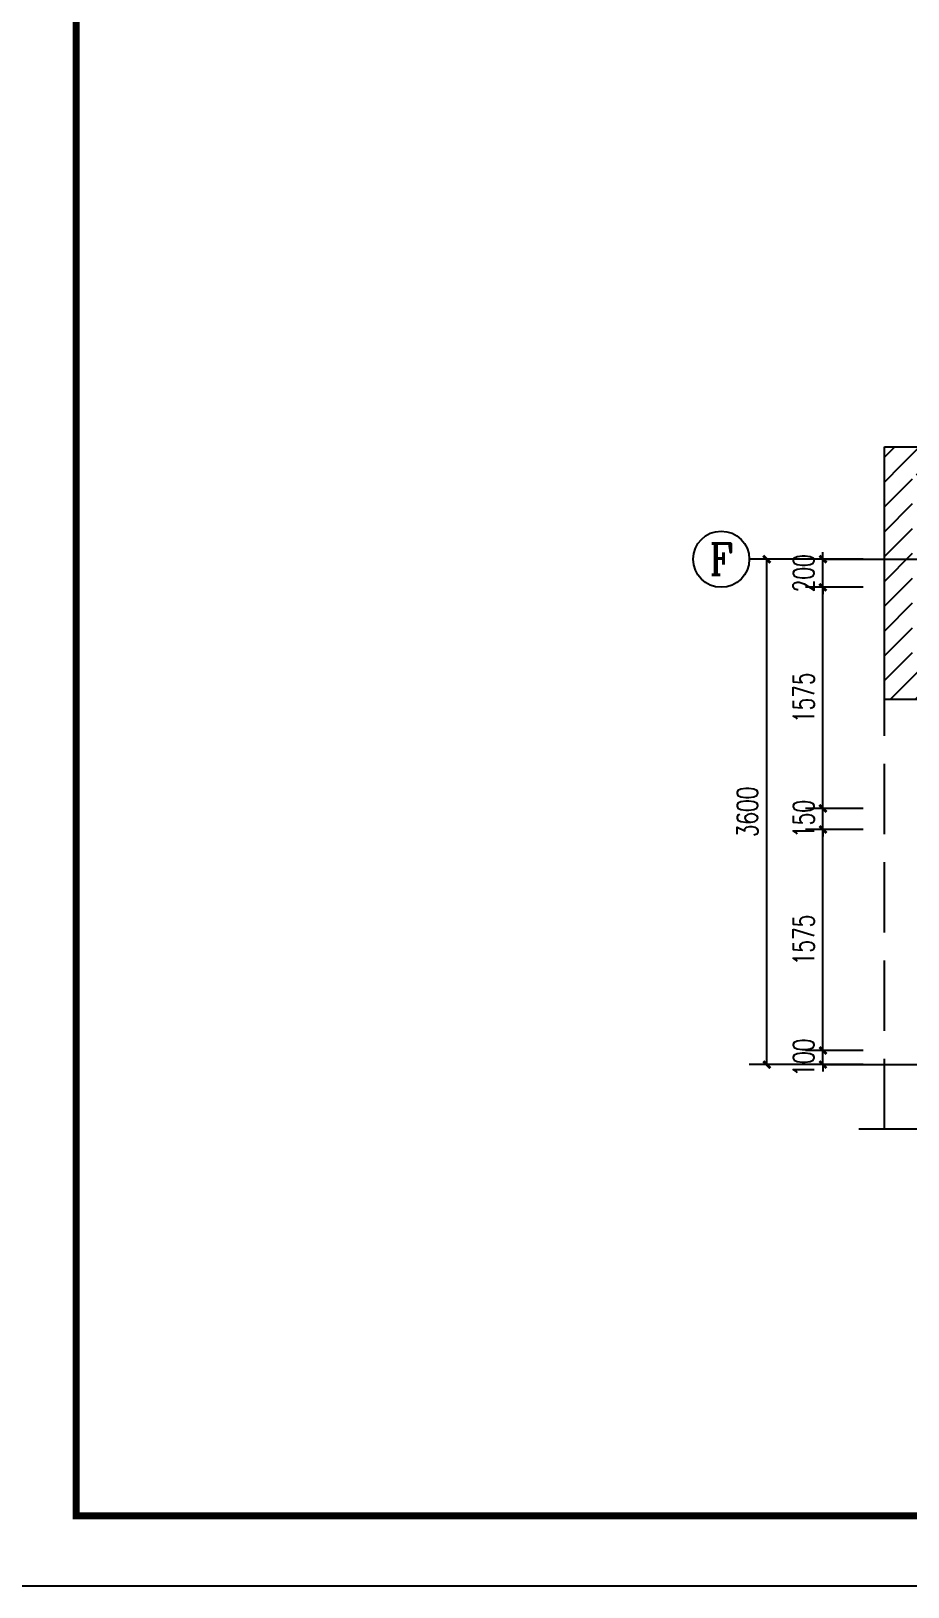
# Model space of a CAD drawing. Extents: x 1738711 to 2346805, y 1189731 to 2516152.
# Drawn here: x 2109011 to 2115261, y 1368210 to 1379292 of the extents above; entities that cross this region are included whole.
import ezdxf
from ezdxf.enums import TextEntityAlignment as Align

# ---------------------------------------------------------------- set-up
doc = ezdxf.new("R2010")
doc.units = 0
doc.header["$LTSCALE"] = 1000
doc.header["$MEASUREMENT"] = 0
doc.linetypes.add('DASH', pattern=[0.35, 0.25, -0.1])
doc.linetypes.add('复件 140224通州运河二期售楼部条件图_t3$0$X-ME SHAFT SH$0$X-B2$0$WATER_LINE', pattern=[0])
for name, color, linetype in [('AXIS', 3, 'Continuous'), ('AXIS_TEXT', 7, 'Continuous'), ('DIM_SYMB', 3, 'Continuous'), ('DOTE', 1, 'Continuous'), ('PUB_DIM', 3, 'Continuous'), ('PUB_HATCH', 8, 'Continuous'), ('TK', 4, 'Continuous'), ('WALL', 40, 'Continuous'), ('看线', 8, 'Continuous')]:
    doc.layers.add(name, color=color, linetype=linetype)
doc.styles.add('_TCH_AXIS', font='COMPLEX', dxfattribs={"bigfont": 'GBCBIG'})
doc.styles.add('_TCH_DIM_T3', font='SIMPLEX', dxfattribs={"width": 0.705882, "bigfont": 'GBCBIG'})
doc.styles.add('COMPLEX', font='COMPLEX')
doc.styles.add('宋体', font='SIMSUN.TTF', dxfattribs={"width": 0.75})
doc.dimstyles.new('_TCH_ARCH&&50', dxfattribs={"dimtxt": 148.75, "dimasz": 50, "dimexe": 125, "dimexo": 150, "dimgap": 63.125, "dimtad": 1, "dimdec": 0, "dimzin": 0, "dimdsep": 46, "dimtxsty": '_TCH_DIM_T3', "dimblk": 'ARCHTICK', "dimcen": 0.09, "dimclrt": 7, "dimazin": 2, "dimtfac": 1, "dimtdec": 0, "dimtix": 1, "dimtmove": 2, "dimatfit": 3, "dimfxl": 50, "dimtolj": 1, "dimtzin": 0, "dimarcsym": 0})
pattern_1 = [(45, (0, 89.76), (-88.388383, 88.388383), [])]

# ---------------------------------------------------------------- blocks, each defined once
blk = doc.blocks.new('hjashrtahreahe')
at = {"layer": 'TK', "color": 7, "const_width": 25}
blk.add_lwpolyline([(0, 59400), (84100, 59400), (84100, 0), (0, 0)], close=True, dxfattribs=at)
at = {"layer": 'TK', "color": 3, "const_width": 100}
blk.add_lwpolyline([(2500, 1000), (2500, 58400), (83100, 58400), (83100, 1000)], close=True, dxfattribs=at)
at = {"layer": 'TK', "style": '宋体', "width": 0.75}
for tag, height, p in [('项目负责人', 350, (6003, 57089)), ('专业负责人', 350, (6003, 56224)), ('设计人', 350, (6003, 55419)), ('版号1', 250, (77304, 22193)), ('时间1', 250, (82405, 22193)), ('版号2', 250, (77304, 21593)), ('时间2', 250, (82405, 21593)), ('版号3', 250, (77304, 20993)), ('时间3', 250, (82405, 20993)), ('建筑会签', 0.0001, (78978, 2403)), ('电气会签', 0.0001, (82128, 2403)), ('结构会签', 0.0001, (78978, 1803)), ('暖通会签', 0.0001, (82128, 1803)), ('给排水会签', 0.0001, (78978, 1250)), ('智能化会签', 0.0001, (82128, 1250))]:
    blk.add_attdef(tag, text='', height=height, dxfattribs=at).set_placement(p, align=Align.CENTER)
for tag, p in [('合作设计单位', (80816, 48986)), ('版号说明1', (79854, 22318)), ('版号说明2', (79854, 21718)), ('版号说明3', (79854, 21118)), ('浙江绿储科技有限公司', (80545, 16036)), ('百兆瓦级集中式熔盐储能关键', (80545, 14953)), ('设备研发及制造基地项目', (80545, 14603)), ('1#研发楼', (80545, 13636)), ('图名', (80545, 12436)), ('工程编号', (78978, 11461)), ('子项编号', (82128, 11461)), ('建筑', (78978, 10711)), ('图号', (82128, 10711)), ('施工图', (78978, 9961)), ('2023.03', (82128, 9961)), ('审定', (79353, 8461)), ('审核', (79353, 7711)), ('工程负责', (79353, 6961)), ('专业负责', (79353, 6211)), ('设计', (79353, 5461)), ('制图', (79353, 4711)), ('校对', (79353, 3961))]:
    blk.add_attdef(tag, text='', height=250, dxfattribs=at).set_placement(p, align=Align.MIDDLE_CENTER)
blk = doc.blocks.new('_ArchTick')
at = {"color": 0, "linetype": 'ByBlock', "const_width": 0.4}
blk.add_lwpolyline([(-0.5, -0.5), (0.5, 0.5)], dxfattribs=at)
blk = doc.blocks.new('*D2149')
at = {"layer": 'Defpoints', "color": 0, "transparency": 16777216}
for p in [(2114255, 1375530), (2114693, 1375530), (2114693, 1371930)]:
    blk.add_point(p, dxfattribs=at)
at = {"layer": 'PUB_DIM', "color": 0, "lineweight": -2, "transparency": 16777216}
for p, q in [((2114543, 1375530), (2114130, 1375530)), ((2114255, 1371930), (2114255, 1375530)), ((2114543, 1371930), (2114130, 1371930))]:
    blk.add_line(p, q, dxfattribs=at)
at = {"layer": 'PUB_DIM', "color": 0, "lineweight": -2, "transparency": 16777216, "xscale": 50, "yscale": 50, "zscale": 50}
for p, rotation in [((2114255, 1375530), 90), ((2114255, 1371930), 270)]:
    blk.add_blockref('_ArchTick', p, dxfattribs=dict(at, rotation=rotation))
at = {"layer": 'PUB_DIM', "color": 7, "transparency": 16777216, "insert": (2114117, 1373730), "char_height": 148.8, "attachment_point": 5, "rotation": 90, "style": '_TCH_DIM_T3'}
blk.add_mtext('\\A1;3600', dxfattribs=at)
blk = doc.blocks.new('*D2150')
at = {"layer": 'Defpoints', "color": 0, "transparency": 16777216}
for p in [(2114655, 1375530), (2115093, 1375530), (2115093, 1375330)]:
    blk.add_point(p, dxfattribs=at)
at = {"layer": 'PUB_DIM', "color": 0, "lineweight": -2, "transparency": 16777216}
for p, q in [((2114943, 1375530), (2114530, 1375530)), ((2114655, 1375530), (2114655, 1375580)), ((2114655, 1375330), (2114655, 1375530)), ((2114943, 1375330), (2114530, 1375330)), ((2114655, 1375330), (2114655, 1375280))]:
    blk.add_line(p, q, dxfattribs=at)
at = {"layer": 'PUB_DIM', "color": 0, "lineweight": -2, "transparency": 16777216, "xscale": 50, "yscale": 50, "zscale": 50}
for p, rotation in [((2114655, 1375530), 270), ((2114655, 1375330), 90)]:
    blk.add_blockref('_ArchTick', p, dxfattribs=dict(at, rotation=rotation))
at = {"layer": 'PUB_DIM', "color": 7, "transparency": 16777216, "insert": (2114517, 1375430), "char_height": 148.8, "attachment_point": 5, "rotation": 90, "style": '_TCH_DIM_T3'}
blk.add_mtext('\\A1;200', dxfattribs=at)
blk = doc.blocks.new('*D2151')
at = {"layer": 'Defpoints', "color": 0, "transparency": 16777216}
for p in [(2114655, 1375330), (2115093, 1375330), (2115093, 1373755)]:
    blk.add_point(p, dxfattribs=at)
at = {"layer": 'PUB_DIM', "color": 0, "lineweight": -2, "transparency": 16777216}
for p, q in [((2114943, 1375330), (2114530, 1375330)), ((2114655, 1373755), (2114655, 1375330)), ((2114943, 1373755), (2114530, 1373755))]:
    blk.add_line(p, q, dxfattribs=at)
at = {"layer": 'PUB_DIM', "color": 0, "lineweight": -2, "transparency": 16777216, "xscale": 50, "yscale": 50, "zscale": 50}
for p, rotation in [((2114655, 1375330), 90), ((2114655, 1373755), 270)]:
    blk.add_blockref('_ArchTick', p, dxfattribs=dict(at, rotation=rotation))
at = {"layer": 'PUB_DIM', "color": 7, "transparency": 16777216, "insert": (2114517, 1374543), "char_height": 148.8, "attachment_point": 5, "rotation": 90, "style": '_TCH_DIM_T3'}
blk.add_mtext('\\A1;1575', dxfattribs=at)
blk = doc.blocks.new('*D2152')
at = {"layer": 'Defpoints', "color": 0, "transparency": 16777216}
for p in [(2114655, 1373755), (2115093, 1373755), (2115093, 1373605)]:
    blk.add_point(p, dxfattribs=at)
at = {"layer": 'PUB_DIM', "color": 0, "lineweight": -2, "transparency": 16777216}
for p, q in [((2114943, 1373755), (2114530, 1373755)), ((2114655, 1373755), (2114655, 1373805)), ((2114655, 1373605), (2114655, 1373755)), ((2114943, 1373605), (2114530, 1373605)), ((2114655, 1373605), (2114655, 1373555))]:
    blk.add_line(p, q, dxfattribs=at)
at = {"layer": 'PUB_DIM', "color": 0, "lineweight": -2, "transparency": 16777216, "xscale": 50, "yscale": 50, "zscale": 50}
for p, rotation in [((2114655, 1373755), 270), ((2114655, 1373605), 90)]:
    blk.add_blockref('_ArchTick', p, dxfattribs=dict(at, rotation=rotation))
at = {"layer": 'PUB_DIM', "color": 7, "transparency": 16777216, "insert": (2114517, 1373680), "char_height": 148.8, "attachment_point": 5, "rotation": 90, "style": '_TCH_DIM_T3'}
blk.add_mtext('\\A1;150', dxfattribs=at)
blk = doc.blocks.new('*D2153')
at = {"layer": 'Defpoints', "color": 0, "transparency": 16777216}
for p in [(2114655, 1373605), (2115093, 1373605), (2115093, 1372030)]:
    blk.add_point(p, dxfattribs=at)
at = {"layer": 'PUB_DIM', "color": 0, "lineweight": -2, "transparency": 16777216}
for p, q in [((2114943, 1373605), (2114530, 1373605)), ((2114655, 1372030), (2114655, 1373605)), ((2114943, 1372030), (2114530, 1372030))]:
    blk.add_line(p, q, dxfattribs=at)
at = {"layer": 'PUB_DIM', "color": 0, "lineweight": -2, "transparency": 16777216, "xscale": 50, "yscale": 50, "zscale": 50}
for p, rotation in [((2114655, 1373605), 90), ((2114655, 1372030), 270)]:
    blk.add_blockref('_ArchTick', p, dxfattribs=dict(at, rotation=rotation))
at = {"layer": 'PUB_DIM', "color": 7, "transparency": 16777216, "insert": (2114517, 1372818), "char_height": 148.8, "attachment_point": 5, "rotation": 90, "style": '_TCH_DIM_T3'}
blk.add_mtext('\\A1;1575', dxfattribs=at)
blk = doc.blocks.new('*D2154')
at = {"layer": 'Defpoints', "color": 0, "transparency": 16777216}
for p in [(2114655, 1372030), (2115093, 1372030), (2115093, 1371930)]:
    blk.add_point(p, dxfattribs=at)
at = {"layer": 'PUB_DIM', "color": 0, "lineweight": -2, "transparency": 16777216}
for p, q in [((2114655, 1372030), (2114655, 1372080)), ((2114943, 1372030), (2114530, 1372030)), ((2114655, 1371930), (2114655, 1372030)), ((2114943, 1371930), (2114530, 1371930)), ((2114655, 1371930), (2114655, 1371880))]:
    blk.add_line(p, q, dxfattribs=at)
at = {"layer": 'PUB_DIM', "color": 0, "lineweight": -2, "transparency": 16777216, "xscale": 50, "yscale": 50, "zscale": 50}
for p, rotation in [((2114655, 1372030), 270), ((2114655, 1371930), 90)]:
    blk.add_blockref('_ArchTick', p, dxfattribs=dict(at, rotation=rotation))
at = {"layer": 'PUB_DIM', "color": 7, "transparency": 16777216, "insert": (2114517, 1371980), "char_height": 148.8, "attachment_point": 5, "rotation": 90, "style": '_TCH_DIM_T3'}
blk.add_mtext('\\A1;100', dxfattribs=at)
blk = doc.blocks.new('_AXISO')
blk.add_circle((0, 0), 0.5)
at = {"layer": 'AXIS_TEXT', "style": 'COMPLEX', "width": 1.041667}
blk.add_attdef('A', text='', height=0.56, dxfattribs=at).set_placement((-0.25, -0.28), (0.25, -0.28), align=Align.FIT)

msp = doc.modelspace()

# ---------------------------------------------------------------- hatches: boundary and pattern name
at = {"layer": 'PUB_HATCH', "linetype": '复件 140224通州运河二期售楼部条件图_t3$0$X-ME SHAFT SH$0$X-B2$0$WATER_LINE'}
h = msp.add_hatch(dxfattribs=at)
h.set_pattern_fill('普通砖', color=256, scale=50, style=0)
h.set_pattern_definition(pattern_1)
h.paths.add_polyline_path([(2115093.1, 1376330.1), (2115293.1, 1376130.1), (2116693.4, 1376130.1), (2116893.4, 1376330.1)])
h = msp.add_hatch(dxfattribs=at)
h.set_pattern_fill('普通砖', color=256, scale=50, style=0)
h.set_pattern_definition(pattern_1)
h.paths.add_polyline_path([(2115093.1, 1374530.1), (2115293.1, 1374730.1), (2115293.1, 1376130.1), (2115093.1, 1376330.1)])
h = msp.add_hatch(dxfattribs=at)
h.set_pattern_fill('普通砖', color=256, scale=50, style=0)
h.set_pattern_definition(pattern_1)
h.paths.add_polyline_path([(2115859.4, 1374630.1), (2115792.7, 1374730.1), (2115293.1, 1374730.1), (2115093.1, 1374530.1), (2115792.7, 1374530.1)])

# ---------------------------------------------------------------- linework, layer by layer
at = {"layer": 'AXIS'}
msp.add_line((2114629.9, 1375530.1), (2114129.9, 1375530.1), dxfattribs=at)
at = {"layer": 'DIM_SYMB'}
msp.add_lwpolyline([(2114911.5, 1371471.6), (2119707.7, 1371471.6), (2119745.9, 1371576.6), (2119782.9, 1371366.6), (2119820.2, 1371471.6), (2124616.3, 1371471.6)], dxfattribs=at)
at = {"layer": 'DOTE'}
for p, q in [((2114673, 1375530.1), (2125192.7, 1375530.1)), ((2114673, 1371930.1), (2125192.7, 1371930.1))]:
    msp.add_line(p, q, dxfattribs=at)
at = {"layer": 'WALL', "linetype": '复件 140224通州运河二期售楼部条件图_t3$0$X-ME SHAFT SH$0$X-B2$0$WATER_LINE'}
for p, q in [((2115093.1, 1376330.1), (2116893.4, 1376330.1)), ((2115093.1, 1374530.1), (2115093.1, 1376330.1)), ((2115792.7, 1374530.1), (2115093.1, 1374530.1))]:
    msp.add_line(p, q, dxfattribs=at)
at = {"layer": '看线', "linetype": 'DASH', "ltscale": 2}
msp.add_line((2115093.1, 1371471.6), (2115093.1, 1374530.1), dxfattribs=at)

# ---------------------------------------------------------------- block references
at = {"xscale": 0.5, "yscale": 0.5, "zscale": 0.5}
msp.add_blockref('hjashrtahreahe', (2108083.1, 1368216), dxfattribs=at)
at = {"layer": 'AXIS'}
ref = msp.add_blockref('_AXISO', (2113929.9, 1375530.1), dxfattribs=dict(at, xscale=400, yscale=400, zscale=400))
ref.add_attrib('A', 'F', dxfattribs={"layer": 'AXIS_TEXT', "ltscale": 0.5, "height": 222.7, "style": '_TCH_AXIS'}).set_placement((2113845.1, 1375418.8), (2114014.7, 1375418.8), align=Align.FIT)

# ---------------------------------------------------------------- dimensions: what is measured, and where the dimension line sits
at = {"layer": 'PUB_DIM'}
for p1, p2, picture, middle in [((2114693.1, 1371930.1), (2114693.1, 1375530.1), '*D2149', (2114117.4, 1373730.1)), ((2115093.1, 1375330.1), (2115093.1, 1375530.1), '*D2150', (2114517.4, 1375430.1)), ((2115093.1, 1373755.1), (2115093.1, 1375330.1), '*D2151', (2114517.4, 1374542.6)), ((2115093.1, 1373605.1), (2115093.1, 1373755.1), '*D2152', (2114517.4, 1373680.1)), ((2115093.1, 1372030.1), (2115093.1, 1373605.1), '*D2153', (2114517.4, 1372817.6)), ((2115093.1, 1371930.1), (2115093.1, 1372030.1), '*D2154', (2114517.4, 1371980.1))]:
    dim = msp.add_aligned_dim(p1=p1, p2=p2, distance=438.2, dimstyle='_TCH_ARCH&&50', dxfattribs=at)
    dim.commit()
    dim.dimension.update_dxf_attribs({"geometry": picture, "text_midpoint": middle})

doc.saveas('drawing.dxf')
